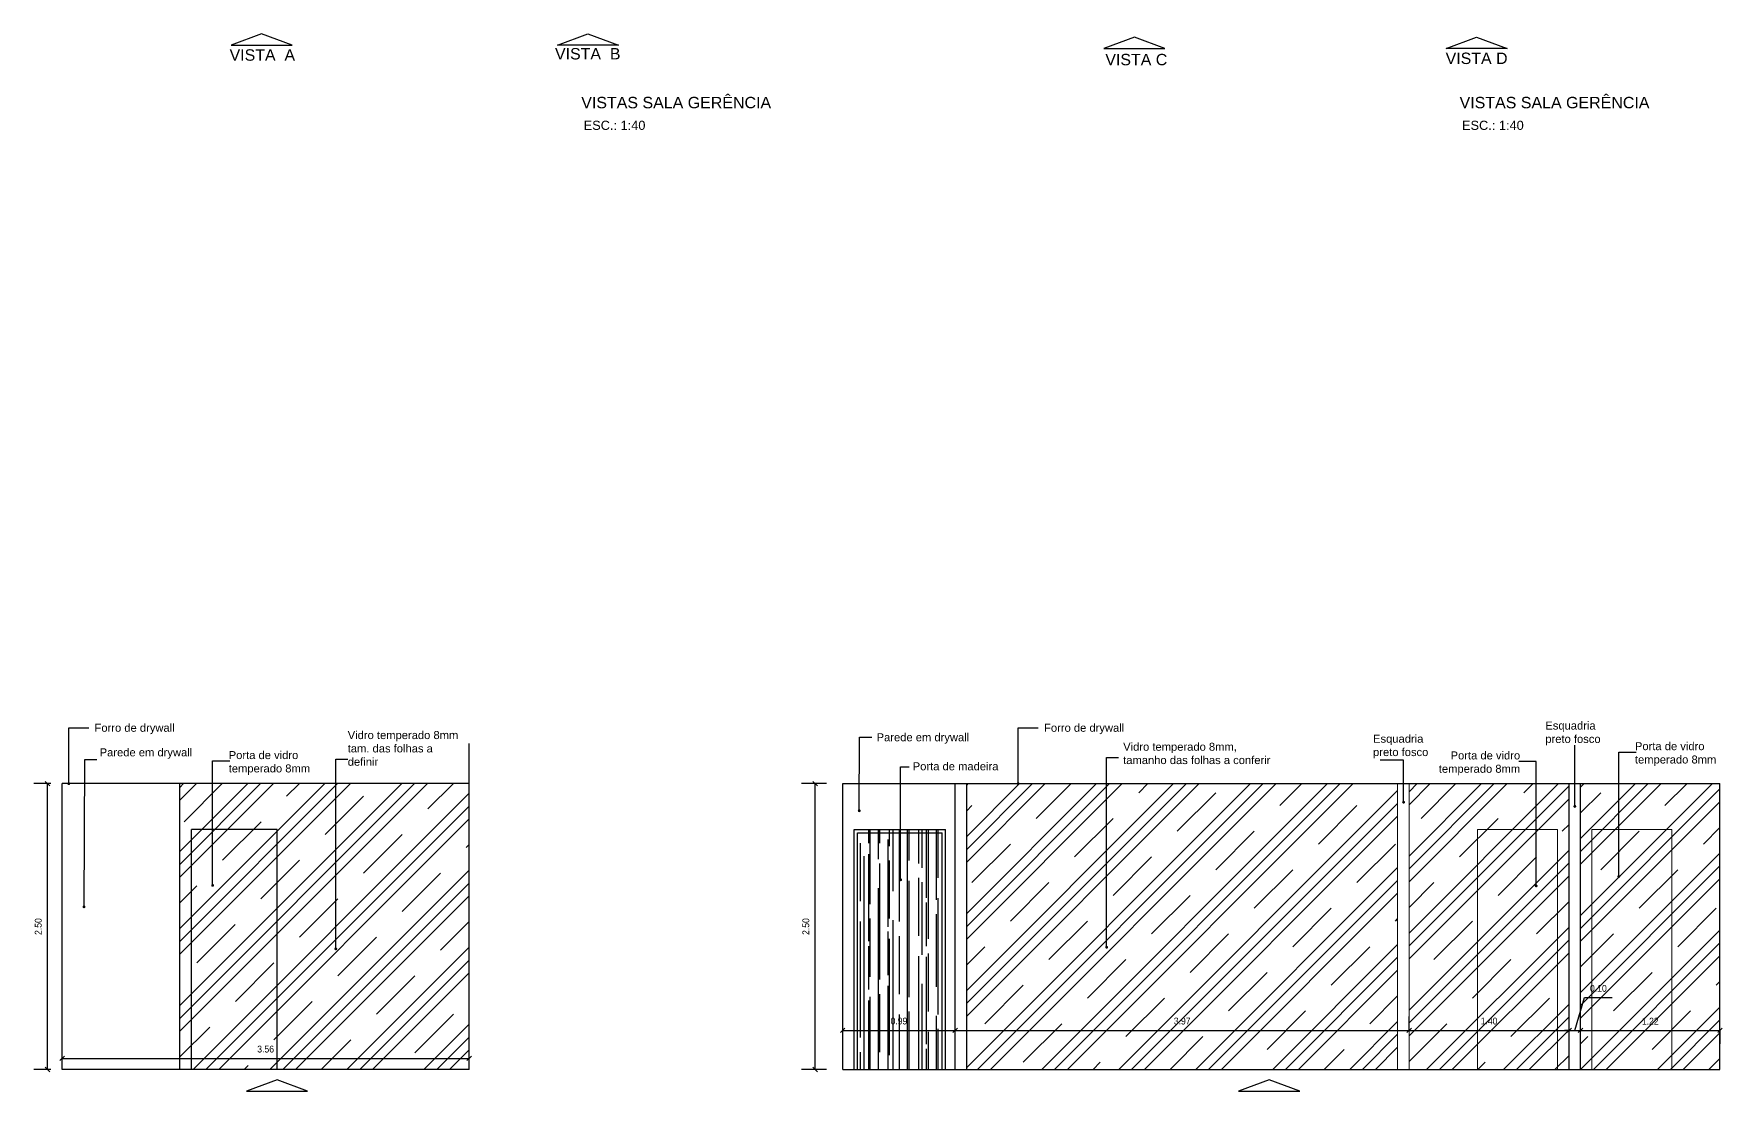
# Model space of a CAD drawing. Header units: millimetres. Extents: x 7034 to 7235, y -465 to -378.
# Drawn here: x 7095.97 to 7110.74, y -400.1 to -390.85 of the extents above; entities that cross this region are included whole.
import ezdxf

# ---------------------------------------------------------------- set-up
doc = ezdxf.new("R2010")
doc.units = ezdxf.units.MM
doc.header["$LTSCALE"] = 0.005
doc.linetypes.add('CONTINUO', pattern=[0])
doc.layers.get('0').update_dxf_attribs({"linetype": 'CONTINUO'})
doc.layers.get('DEFPOINTS').update_dxf_attribs({"linetype": 'CONTINUO', "lineweight": 15})
for name, color, linetype in [('- COTAS', 12, 'Continuous'), ('.DETALHES PRETO', 250, 'Continuous'), ('0-COTAS', 12, 'Continuous'), ('252', 252, 'Continuous'), ('ARQ-TEXTO', 3, 'Continuous'), ('ARQ_ALVENARIA', 6, 'Continuous'), ('ARQ_ESQUADRIA', 5, 'Continuous'), ('ARQ_TXT_AMBIENTE', 3, 'Continuous'), ('DETALHES', 4, 'Continuous'), ('LL_DETALHES PRETO', 250, 'Continuous'), ('NN_COTA', 1, 'Continuous'), ('NN_GESSO', 5, 'Continuous')]:
    doc.layers.add(name, color=color, linetype=linetype)
for name, color, linetype, lineweight in [('0-LAYOUT', 250, 'Continuous', 25), ('ARQ MOBILIÁRIO', 251, 'Continuous', 15), ('TEXTO', 7, 'Continuous', 15)]:
    doc.layers.add(name, color=color, linetype=linetype, lineweight=lineweight)
doc.styles.add('50', font='ARIALN.TTF', dxfattribs={"height": 0.1})
doc.styles.add('ARQ', font='arial.ttf', dxfattribs={"width": 0.9})
doc.styles.add('R80-20', font='simplex.shx', dxfattribs={"height": 0.04})
doc.styles.get("Standard").update_dxf_attribs({"font": 'arial.ttf'})
doc.dimstyles.new('1-40', dxfattribs={"dimtxt": 0.06, "dimasz": 0.04, "dimexe": 0.1195, "dimexo": 0.1, "dimgap": 0.05, "dimtad": 1, "dimzin": 0, "dimdsep": 46, "dimtxsty": 'ARQ', "dimblk": 'OBLIQUE', "dimcen": 0.09, "dimclrd": 1, "dimclre": 1, "dimclrt": 7, "dimadec": 0, "dimazin": 0, "dimtm": 1e-09, "dimtfac": 1, "dimtofl": 0, "dimtmove": 0, "dimatfit": 3, "dimfxl": 0.1, "dimfxlon": 1, "dimtolj": 1, "dimtzin": 0, "dimlwd": -1, "dimlwe": -1, "dimarcsym": 0})
doc.dimstyles.new('50', dxfattribs={"dimscale": 0, "dimtxt": 0.1, "dimasz": 0.025, "dimexe": 0.05, "dimexo": 0.05, "dimgap": 0.01, "dimtad": 1, "dimdec": 0, "dimlfac": 100, "dimzin": 0, "dimdsep": 46, "dimtxsty": '50', "dimblk": 'DOT', "dimcen": 0.02, "dimclrd": 1, "dimclre": 1, "dimclrt": 7, "dimadec": 0, "dimazin": 0, "dimtfac": 1, "dimtdec": 0, "dimtofl": 0, "dimtmove": 2, "dimatfit": 2, "dimldrblk": 'DOT', "dimfxl": 0.05, "dimtolj": 1, "dimtzin": 0, "dimlwd": -1, "dimarcsym": 0})
pattern_1 = [(45, (3.2679, 0), (-0.336759605, 0.336759605), []), (45, (3.21176, 0.05613), (-0.336759605, 0.336759605), []), (45, (3.15563, 0.11225), (-0.336759605, 0.336759605), []), (45, (3.0434, 0.2245), (-0.336759605, 0.336759605), [0.47625, -0.3175])]

# ---------------------------------------------------------------- blocks, each defined once
blk = doc.blocks.new('seta')
at = {"layer": 'NN_COTA', "transparency": 33554549}
h = blk.add_hatch(dxfattribs=at)
h.set_pattern_fill('ANGLE', color=256)
h.set_pattern_definition([(0, (-0.006, 0.008), (0, 6.985), [5.08, -1.905]), (90, (-0.006, 0.008), (-6.985, 4e-16), [5.08, -1.905])])
h.paths.add_polyline_path([(17.271, -37.747), (17.539, -37.846), (17.806, -37.747)])
at = {"layer": 'NN_COTA'}
blk.add_lwpolyline([(17.271, -37.747), (17.806, -37.747), (17.539, -37.846), (17.271, -37.747)], dxfattribs=at)
blk = doc.blocks.new('_DOT')
at = {"color": 0, "linetype": 'ByBlock'}
blk.add_line((-0.5, 0), (-1, 0), dxfattribs=at)
at = {"color": 0, "linetype": 'ByBlock', "const_width": 0.5}
blk.add_lwpolyline([(-0.25, 0, 1), (0.25, 0, 1)], format="xyb", close=True, dxfattribs=at)
blk = doc.blocks.new('DOT')
at = {"layer": 'ARQ-TEXTO', "color": 0, "linetype": 'ByBlock'}
blk.add_line((-0.5, 0), (-1, 0), dxfattribs=at)
at = {"layer": 'ARQ-TEXTO', "color": 0, "linetype": 'ByBlock', "const_width": 0.5}
blk.add_lwpolyline([(-0.25, 0, 1), (0.25, 0, 1)], format="xyb", close=True, dxfattribs=at)
blk = doc.blocks.new('_OBLIQUE')
at = {"color": 0, "linetype": 'ByBlock'}
blk.add_line((-0.5, -0.5), (0.5, 0.5), dxfattribs=at)
blk = doc.blocks.new('*D30')
at = {"layer": 'ARQ_ALVENARIA', "color": 1, "transparency": 16777216}
for p, q in [((7096.122, -397.409), (7095.974, -397.409)), ((7096.093, -399.909), (7096.093, -397.409)), ((7096.122, -399.909), (7095.974, -399.909))]:
    blk.add_line(p, q, dxfattribs=at)
at = {"layer": 'DEFPOINTS', "color": 0, "transparency": 16777216}
for p in [(7096.093, -397.409), (7096.222, -397.409), (7096.222, -399.909)]:
    blk.add_point(p, dxfattribs=at)
at = {"layer": 'ARQ_ALVENARIA', "color": 1, "transparency": 16777216, "xscale": 0.04, "yscale": 0.04, "zscale": 0.04}
for p, rotation in [((7096.093, -397.409), 90), ((7096.093, -399.909), 270)]:
    blk.add_blockref('_OBLIQUE', p, dxfattribs=dict(at, rotation=rotation))
at = {"layer": 'ARQ_ALVENARIA', "color": 7, "transparency": 16777216, "insert": (7096.013, -398.659), "char_height": 0.06, "attachment_point": 5, "rotation": 90, "style": 'ARQ'}
blk.add_mtext('\\A1;2.50', dxfattribs=at)
blk = doc.blocks.new('*D34')
at = {"layer": '- COTAS', "color": 1, "transparency": 16777216}
for p, q in [((7102.909, -397.409), (7102.689, -397.409)), ((7102.809, -399.909), (7102.809, -397.409)), ((7102.909, -399.909), (7102.689, -399.909))]:
    blk.add_line(p, q, dxfattribs=at)
at = {"layer": 'DEFPOINTS', "color": 0, "transparency": 16777216}
for p in [(7102.809, -397.409), (7103.05, -397.409), (7103.05, -399.909)]:
    blk.add_point(p, dxfattribs=at)
at = {"layer": '- COTAS', "color": 1, "transparency": 16777216, "xscale": 0.04, "yscale": 0.04, "zscale": 0.04}
for p, rotation in [((7102.809, -397.409), 90), ((7102.809, -399.909), 270)]:
    blk.add_blockref('_OBLIQUE', p, dxfattribs=dict(at, rotation=rotation))
at = {"layer": '- COTAS', "color": 7, "transparency": 16777216, "insert": (7102.728, -398.659), "char_height": 0.06, "attachment_point": 5, "rotation": 90, "style": 'ARQ'}
blk.add_mtext('\\A1;2.50', dxfattribs=at)
blk = doc.blocks.new('*D92')
at = {"layer": '- COTAS', "color": 1, "transparency": 16777216}
for p, q in [((7096.222, -399.812), (7096.222, -399.692)), ((7099.782, -399.812), (7099.782, -399.692)), ((7096.222, -399.812), (7099.782, -399.812))]:
    blk.add_line(p, q, dxfattribs=at)
at = {"layer": 'DEFPOINTS', "color": 0, "transparency": 16777216}
for p in [(7099.782, -399.812), (7096.222, -399.909), (7099.782, -399.909)]:
    blk.add_point(p, dxfattribs=at)
at = {"layer": '- COTAS', "color": 1, "transparency": 16777216, "xscale": 0.04, "yscale": 0.04, "zscale": 0.04, "rotation": 180}
blk.add_blockref('_OBLIQUE', (7096.222, -399.812), dxfattribs=at)
at = {"layer": '- COTAS', "color": 1, "transparency": 16777216, "xscale": 0.04, "yscale": 0.04, "zscale": 0.04}
blk.add_blockref('_OBLIQUE', (7099.782, -399.812), dxfattribs=at)
at = {"layer": '- COTAS', "color": 7, "transparency": 16777216, "insert": (7098.002, -399.731), "char_height": 0.06, "attachment_point": 5, "style": 'ARQ'}
blk.add_mtext('\\A1;3.56', dxfattribs=at)
blk = doc.blocks.new('*D163')
at = {"layer": '- COTAS', "color": 1, "transparency": 16777216}
for p, q in [((7103.05, -399.567), (7103.05, -399.447)), ((7104.035, -399.567), (7104.035, -399.447)), ((7103.05, -399.567), (7104.035, -399.567))]:
    blk.add_line(p, q, dxfattribs=at)
at = {"layer": 'DEFPOINTS', "color": 0, "transparency": 16777216}
for p in [(7103.05, -399.665), (7104.035, -399.567), (7104.035, -399.665)]:
    blk.add_point(p, dxfattribs=at)
at = {"layer": '- COTAS', "color": 1, "transparency": 16777216, "xscale": 0.04, "yscale": 0.04, "zscale": 0.04, "rotation": 180}
blk.add_blockref('_OBLIQUE', (7103.05, -399.567), dxfattribs=at)
at = {"layer": '- COTAS', "color": 1, "transparency": 16777216, "xscale": 0.04, "yscale": 0.04, "zscale": 0.04}
blk.add_blockref('_OBLIQUE', (7104.035, -399.567), dxfattribs=at)
at = {"layer": '- COTAS', "color": 7, "transparency": 16777216, "insert": (7103.542, -399.486), "char_height": 0.06, "attachment_point": 5, "style": 'ARQ'}
blk.add_mtext('\\A1;0.99', dxfattribs=at)
blk = doc.blocks.new('*D164')
at = {"layer": '- COTAS', "color": 1, "transparency": 16777216}
for p, q in [((7104.035, -399.567), (7104.035, -399.447)), ((7108.005, -399.567), (7108.005, -399.447)), ((7104.035, -399.567), (7108.005, -399.567))]:
    blk.add_line(p, q, dxfattribs=at)
at = {"layer": 'DEFPOINTS', "color": 0, "transparency": 16777216}
for p in [(7104.035, -399.665), (7108.005, -399.567), (7108.005, -399.567)]:
    blk.add_point(p, dxfattribs=at)
at = {"layer": '- COTAS', "color": 1, "transparency": 16777216, "xscale": 0.04, "yscale": 0.04, "zscale": 0.04, "rotation": 180}
blk.add_blockref('_OBLIQUE', (7104.035, -399.567), dxfattribs=at)
at = {"layer": '- COTAS', "color": 1, "transparency": 16777216, "xscale": 0.04, "yscale": 0.04, "zscale": 0.04}
blk.add_blockref('_OBLIQUE', (7108.005, -399.567), dxfattribs=at)
at = {"layer": '- COTAS', "color": 7, "transparency": 16777216, "insert": (7106.02, -399.486), "char_height": 0.06, "attachment_point": 5, "style": 'ARQ'}
blk.add_mtext('\\A1;3.97', dxfattribs=at)
blk = doc.blocks.new('*D165')
at = {"layer": '- COTAS', "color": 1, "transparency": 16777216}
for p, q in [((7108.005, -399.567), (7108.005, -399.447)), ((7109.405, -399.567), (7109.405, -399.447)), ((7108.005, -399.567), (7109.405, -399.567))]:
    blk.add_line(p, q, dxfattribs=at)
at = {"layer": 'DEFPOINTS', "color": 0, "transparency": 16777216}
for p in [(7108.005, -399.567), (7109.405, -399.567), (7109.405, -399.567)]:
    blk.add_point(p, dxfattribs=at)
at = {"layer": '- COTAS', "color": 1, "transparency": 16777216, "xscale": 0.04, "yscale": 0.04, "zscale": 0.04, "rotation": 180}
blk.add_blockref('_OBLIQUE', (7108.005, -399.567), dxfattribs=at)
at = {"layer": '- COTAS', "color": 1, "transparency": 16777216, "xscale": 0.04, "yscale": 0.04, "zscale": 0.04}
blk.add_blockref('_OBLIQUE', (7109.405, -399.567), dxfattribs=at)
at = {"layer": '- COTAS', "color": 7, "transparency": 16777216, "insert": (7108.705, -399.486), "char_height": 0.06, "attachment_point": 5, "style": 'ARQ'}
blk.add_mtext('\\A1;1.40', dxfattribs=at)
blk = doc.blocks.new('*D166')
at = {"layer": '- COTAS', "color": 1, "transparency": 16777216}
for p, q in [((7109.455, -399.567), (7109.541, -399.28)), ((7109.541, -399.28), (7109.781, -399.28)), ((7109.405, -399.567), (7109.405, -399.447)), ((7109.505, -399.567), (7109.505, -399.447)), ((7109.405, -399.567), (7109.365, -399.567)), ((7109.405, -399.567), (7109.505, -399.567)), ((7109.505, -399.567), (7109.545, -399.567))]:
    blk.add_line(p, q, dxfattribs=at)
at = {"layer": 'DEFPOINTS', "color": 0, "transparency": 16777216}
for p in [(7109.405, -399.567), (7109.505, -399.567), (7109.505, -399.567)]:
    blk.add_point(p, dxfattribs=at)
at = {"layer": '- COTAS', "color": 1, "transparency": 16777216, "xscale": 0.04, "yscale": 0.04, "zscale": 0.04}
blk.add_blockref('_OBLIQUE', (7109.405, -399.567), dxfattribs=at)
at = {"layer": '- COTAS', "color": 1, "transparency": 16777216, "xscale": 0.04, "yscale": 0.04, "zscale": 0.04, "rotation": 180}
blk.add_blockref('_OBLIQUE', (7109.505, -399.567), dxfattribs=at)
at = {"layer": '- COTAS', "color": 7, "transparency": 16777216, "insert": (7109.661, -399.2), "char_height": 0.06, "attachment_point": 5, "style": 'ARQ'}
blk.add_mtext('\\A1;0.10', dxfattribs=at)
blk = doc.blocks.new('*D167')
at = {"layer": '- COTAS', "color": 1, "transparency": 16777216}
for p, q in [((7109.505, -399.567), (7109.505, -399.447)), ((7109.505, -399.567), (7110.725, -399.567)), ((7110.725, -399.567), (7110.725, -399.686))]:
    blk.add_line(p, q, dxfattribs=at)
at = {"layer": 'DEFPOINTS', "color": 0, "transparency": 16777216}
for p in [(7109.505, -399.567), (7110.725, -399.567), (7110.725, -399.567)]:
    blk.add_point(p, dxfattribs=at)
at = {"layer": '- COTAS', "color": 1, "transparency": 16777216, "xscale": 0.04, "yscale": 0.04, "zscale": 0.04, "rotation": 180}
blk.add_blockref('_OBLIQUE', (7109.505, -399.567), dxfattribs=at)
at = {"layer": '- COTAS', "color": 1, "transparency": 16777216, "xscale": 0.04, "yscale": 0.04, "zscale": 0.04}
blk.add_blockref('_OBLIQUE', (7110.725, -399.567), dxfattribs=at)
at = {"layer": '- COTAS', "color": 7, "transparency": 16777216, "insert": (7110.115, -399.487), "char_height": 0.06, "attachment_point": 5, "style": 'ARQ'}
blk.add_mtext('\\A1;1.22', dxfattribs=at)

msp = doc.modelspace()

# ---------------------------------------------------------------- hatches: boundary and pattern name
at = {"layer": '.DETALHES PRETO'}
h = msp.add_hatch(dxfattribs=at)
h.set_pattern_fill('CLAY', color=256, scale=0.1, angle=45, style=0)
h.set_pattern_definition([(45, (-4.1868, -3.3975), (-0.336759605, 0.336759605), []), (45, (-4.2429, -3.34135), (-0.336759605, 0.336759605), []), (45, (-4.29905, -3.28522), (-0.336759605, 0.336759605), []), (45, (-4.4113, -3.17297), (-0.336759605, 0.336759605), [0.47625, -0.3175])])
h.paths.add_polyline_path([(7098.102, -397.809), (7097.352, -397.809), (7097.352, -399.909), (7097.252, -399.909), (7097.252, -397.409), (7099.782, -397.409), (7099.782, -399.909), (7098.102, -399.909)])
h.paths.add_polyline_path([(7097.352, -397.809), (7098.102, -397.809), (7098.102, -399.909), (7097.352, -399.909)], flags=17)
h = msp.add_hatch(dxfattribs=at)
h.set_pattern_fill('CLAY', color=256, scale=0.1, angle=45, style=0)
h.set_pattern_definition(pattern_1)
h.paths.add_polyline_path([(7107.905, -397.409), (7104.135, -397.409), (7104.135, -399.909), (7107.905, -399.909)])
h = msp.add_hatch(dxfattribs=at)
h.set_pattern_fill('CLAY', color=256, scale=0.1, angle=45, style=0)
h.set_pattern_definition(pattern_1)
h.paths.add_polyline_path([(7108.605, -397.809), (7109.305, -397.809), (7109.305, -399.909), (7109.405, -399.909), (7109.405, -397.409), (7108.005, -397.409), (7108.005, -399.909), (7108.605, -399.909)])
h.paths.add_polyline_path([(7109.305, -397.809), (7108.605, -397.809), (7108.605, -399.909), (7109.305, -399.909)], flags=17)
h.paths.add_polyline_path([(7110.725, -397.409), (7109.505, -397.409), (7109.505, -399.909), (7109.605, -399.909), (7109.605, -397.809), (7110.305, -397.809), (7110.305, -399.909), (7110.725, -399.909)])
h.paths.add_polyline_path([(7110.305, -397.809), (7109.605, -397.809), (7109.605, -399.909), (7110.305, -399.909)], flags=17)
h = msp.add_hatch(dxfattribs=at)
h.set_pattern_fill('AR-RROOF', color=33, scale=0.005, angle=90)
h.paths.add_polyline_path([(7103.92, -397.839), (7103.18, -397.839), (7103.18, -399.909), (7103.92, -399.909)], flags=17)
h.paths.add_polyline_path([(7103.95, -397.809), (7103.15, -397.809), (7103.15, -399.909), (7103.18, -399.909), (7103.18, -397.839), (7103.92, -397.839), (7103.92, -399.909), (7103.95, -399.909)])

# ---------------------------------------------------------------- linework, layer by layer
at = {"layer": '0-LAYOUT', "linetype": 'ByBlock'}
for p, q in [((7103.15, -397.809), (7103.95, -397.809)), ((7103.15, -399.909), (7103.15, -397.809)), ((7103.18, -397.839), (7103.92, -397.839)), ((7103.18, -399.909), (7103.18, -397.839)), ((7103.92, -399.909), (7103.92, -397.839)), ((7103.95, -399.909), (7103.95, -397.809))]:
    msp.add_line(p, q, dxfattribs=at)
at = {"layer": '252'}
for p, q in [((7103.15, -399.909), (7103.15, -397.809)), ((7103.15, -397.809), (7103.95, -397.809)), ((7103.95, -399.909), (7103.95, -397.809))]:
    msp.add_line(p, q, dxfattribs=at)
at = {"layer": 'ARQ MOBILIÁRIO'}
for p, q in [((7107.905, -399.909), (7107.905, -397.409)), ((7108.005, -399.909), (7108.005, -397.409)), ((7108.605, -399.909), (7108.605, -397.809)), ((7108.605, -397.809), (7109.305, -397.809)), ((7109.305, -399.909), (7109.305, -397.809)), ((7109.605, -399.909), (7109.605, -397.809)), ((7109.605, -397.809), (7110.305, -397.809)), ((7110.305, -399.909), (7110.305, -397.809))]:
    msp.add_line(p, q, dxfattribs=at)
at = {"layer": 'ARQ_ALVENARIA'}
for p, q in [((7099.782, -399.909), (7099.782, -397.059)), ((7096.222, -399.909), (7096.222, -397.409)), ((7103.05, -399.909), (7103.05, -397.409)), ((7110.725, -399.909), (7110.725, -397.409)), ((7097.252, -399.909), (7096.222, -399.909)), ((7099.782, -399.909), (7097.252, -399.909)), ((7103.05, -399.909), (7110.725, -399.909))]:
    msp.add_line(p, q, dxfattribs=at)
at = {"layer": 'ARQ_ESQUADRIA'}
for p, q in [((7097.252, -399.909), (7097.252, -397.409)), ((7104.035, -399.909), (7104.035, -397.409)), ((7104.135, -399.909), (7104.135, -397.409)), ((7109.405, -399.909), (7109.405, -397.409)), ((7109.505, -399.909), (7109.505, -397.409))]:
    msp.add_line(p, q, dxfattribs=at)
at = {"layer": 'DETALHES'}
for p, q in [((7099.782, -397.409), (7096.222, -397.409)), ((7103.05, -397.409), (7110.725, -397.409))]:
    msp.add_line(p, q, dxfattribs=at)
at = {"layer": 'LL_DETALHES PRETO'}
for p, q in [((7098.102, -397.809), (7097.352, -397.809)), ((7097.352, -399.909), (7097.352, -397.809)), ((7098.102, -399.909), (7098.102, -397.809))]:
    msp.add_line(p, q, dxfattribs=at)

# ---------------------------------------------------------------- block references
at = {"layer": 'NN_GESSO', "xscale": -1, "rotation": 180}
for p in [(7080.428, -428.695), (7088.063, -428.725), (7080.563, -437.847), (7089.243, -437.847)]:
    msp.add_blockref('seta', p, dxfattribs=at)
at = {"layer": 'NN_GESSO', "rotation": 180}
for p in [(7118.36, -428.695), (7126.135, -428.725)]:
    msp.add_blockref('seta', p, dxfattribs=at)

# ---------------------------------------------------------------- texts
at = {"color": 1, "char_height": 0.09975, "width": 0.67765, "attachment_point": 1, "style": 'R80-20'}
for s, insert in [('\\pi0.0525;{\\fArial|b0|i0|c0|p34;VISTA  A}', (7097.634, -390.985)), ('\\pi0.05631;{\\fArial|b0|i0|c0|p34;VISTA  B}', (7100.477, -390.974)), ('\\pi0.07087;{\\fArial|b0|i0|c0|p34;VISTA C}', (7105.277, -391.025)), ('\\pi0.07182;{\\fArial|b0|i0|c0|p34;VISTA D}', (7108.253, -391.014))]:
    msp.add_mtext(s, dxfattribs=dict(at, insert=insert))
at = {"layer": 'ARQ_TXT_AMBIENTE', "char_height": 0.07}
for s, width, gutter_width, heights, insert, attachment_point in [('Forro de drywall', 0.75461, 0, [0.288], (7096.505, -396.885), 1), ('Forro de drywall', 0.75461, 0, [0.288], (7104.812, -396.885), 1), ('Esquadria preto fosco', 0.5167, 0, [0.332], (7109.197, -396.866), 1), ('Vidro temperado 8mm tam. das folhas a definir', 1.00855, 0, [0.332], (7098.72, -396.949), 1), ('Parede em drywall ', 0.98175, 0.1, [0.233], (7103.347, -396.968), 1), ('Vidro temperado 8mm, tamanho das folhas a conferir ', 1.38899, 0.164, [0.353], (7105.504, -397.051), 1), ('Esquadria preto fosco', 0.5167, 0, [0.332], (7107.69, -396.981), 1), ('Porta de vidro temperado 8mm', 0.75476, 0, [0.332], (7109.981, -397.046), 1), ('Parede em drywall', 1.10448, 0.1, [0.399], (7096.55, -397.1), 1), ('Porta de vidro temperado 8mm', 0.75476, 0, [0.332], (7097.679, -397.124), 1), ('Porta de vidro temperado 8mm', 0.75476, 0, [0.332], (7108.977, -397.127), 3), ('Porta de madeira', 1.03228, 0, [0.221], (7103.663, -397.222), 1)]:
    msp.add_mtext_dynamic_manual_height_columns(s, width=width, gutter_width=gutter_width, heights=heights, dxfattribs=dict(at, insert=insert, attachment_point=attachment_point))
at = {"layer": 'TEXTO', "attachment_point": 1}
for s, insert, char_height in [('VISTAS SALA GERÊNCIA', (7100.763, -391.401), 0.1), ('VISTAS SALA GERÊNCIA', (7108.447, -391.401), 0.1), ('ESC.: 1:40', (7100.784, -391.61), 0.08), ('ESC.: 1:40', (7108.468, -391.61), 0.08)]:
    msp.add_mtext_dynamic_manual_height_columns(s, width=3.13121, gutter_width=12.5, heights=[0], dxfattribs=dict(at, insert=insert, char_height=char_height))

# ---------------------------------------------------------------- dimensions: what is measured, and where the dimension line sits
at = {"layer": '- COTAS'}
dim = msp.add_linear_dim(base=(7102.809, -397.409), p1=(7103.05, -399.909), p2=(7103.05, -397.409), angle=90, dimstyle='1-40', dxfattribs=at)
dim.commit()
dim.dimension.update_dxf_attribs({"geometry": '*D34', "text_midpoint": (7102.728, -398.659)})
for base, p1, p2, picture, middle in [((7109.505, -399.567), (7109.405, -399.567), (7109.505, -399.567), '*D166', (7109.591, -399.2)), ((7108.005, -399.567), (7104.035, -399.665), (7108.005, -399.567), '*D164', (7106.02, -399.486)), ((7109.405, -399.567), (7108.005, -399.567), (7109.405, -399.567), '*D165', (7108.705, -399.486)), ((7110.725, -399.567), (7109.505, -399.567), (7110.725, -399.567), '*D167', (7110.115, -399.487))]:
    dim = msp.add_linear_dim(base=base, p1=p1, p2=p2, dimstyle='1-40', override={"dimtmove": 1}, dxfattribs=at)
    dim.commit()
    dim.dimension.update_dxf_attribs({"geometry": picture, "text_midpoint": middle})
for base, p1, p2, picture, middle in [((7104.034686197, -399.56684839), (7103.049686197, -399.664546081), (7104.034686197, -399.664546081), '*D163', (7103.542186197, -399.486214011)), ((7099.782, -399.812), (7096.222, -399.909), (7099.782, -399.909), '*D92', (7098.002, -399.731))]:
    dim = msp.add_linear_dim(base=base, p1=p1, p2=p2, dimstyle='1-40', dxfattribs=at)
    dim.commit()
    dim.dimension.update_dxf_attribs({"geometry": picture, "text_midpoint": middle})
at = {"layer": 'ARQ_ALVENARIA'}
dim = msp.add_linear_dim(base=(7096.093, -397.409), p1=(7096.222, -399.909), p2=(7096.222, -397.409), angle=90, dimstyle='1-40', dxfattribs=at)
dim.commit()
dim.dimension.update_dxf_attribs({"geometry": '*D30', "text_midpoint": (7096.013, -398.659)})

# ---------------------------------------------------------------- leaders
at = {"layer": '0-COTAS'}
for points in [[(7103.195, -397.646), (7103.198, -397.001), (7103.305, -397.001)], [(7104.585, -397.409), (7104.585, -396.92), (7104.76, -396.92)], [(7098.616, -398.854), (7098.616, -397.194), (7098.72, -397.194)], [(7105.359, -398.84), (7105.359, -397.18), (7105.463, -397.18)], [(7109.455, -397.608), (7109.455, -397.239), (7109.455, -397.073)], [(7109.84, -398.221), (7109.84, -397.133), (7109.991, -397.133)], [(7097.538, -398.299), (7097.538, -397.21), (7097.69, -397.21)], [(7103.557, -398.25), (7103.557, -397.262), (7103.633, -397.262)], [(7107.957, -397.571), (7107.957, -397.202), (7107.751, -397.202)], [(7109.117, -398.303), (7109.117, -397.214), (7108.966, -397.214)]]:
    msp.add_leader(points, dimstyle='50', override={"dimscale": 1, "dimtad": 0, "dimldrblk": 'DOT'}, dxfattribs=at)
at = {"layer": 'ARQ_ALVENARIA'}
for points in [[(7096.279, -397.409), (7096.279, -396.92), (7096.454, -396.92)], [(7096.413, -398.486), (7096.42, -397.197), (7096.526, -397.197)]]:
    msp.add_leader(points, dimstyle='50', override={"dimscale": 1, "dimtad": 0, "dimldrblk": 'DOT'}, dxfattribs=at)

doc.saveas('drawing.dxf')
